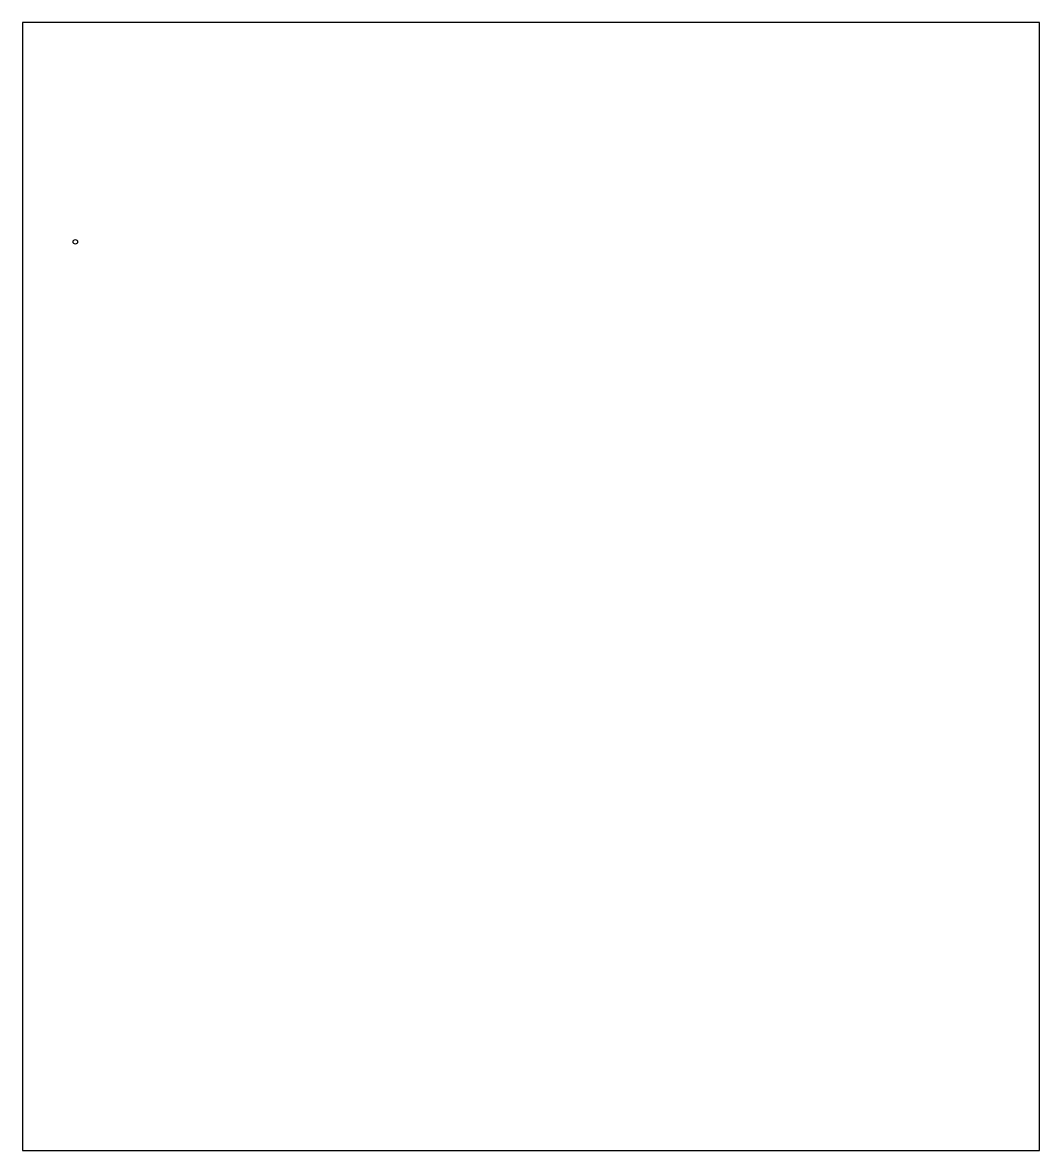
# Model space of a CAD drawing. Header units: millimetres. Extents: x -812 to 74, y -34 to 949.
import ezdxf

# ---------------------------------------------------------------- set-up
doc = ezdxf.new("R2010")
doc.units = ezdxf.units.MM
doc.layers.get('0').update_dxf_attribs({"linetype": 'CONTINUOUS'})

msp = doc.modelspace()

# ---------------------------------------------------------------- linework, layer by layer
msp.add_lwpolyline([(74, -33.5), (74, 949), (-812, 949), (-812, -33.5)], close=True)
msp.add_circle((-766, 758), 1.95)

doc.saveas('drawing.dxf')
